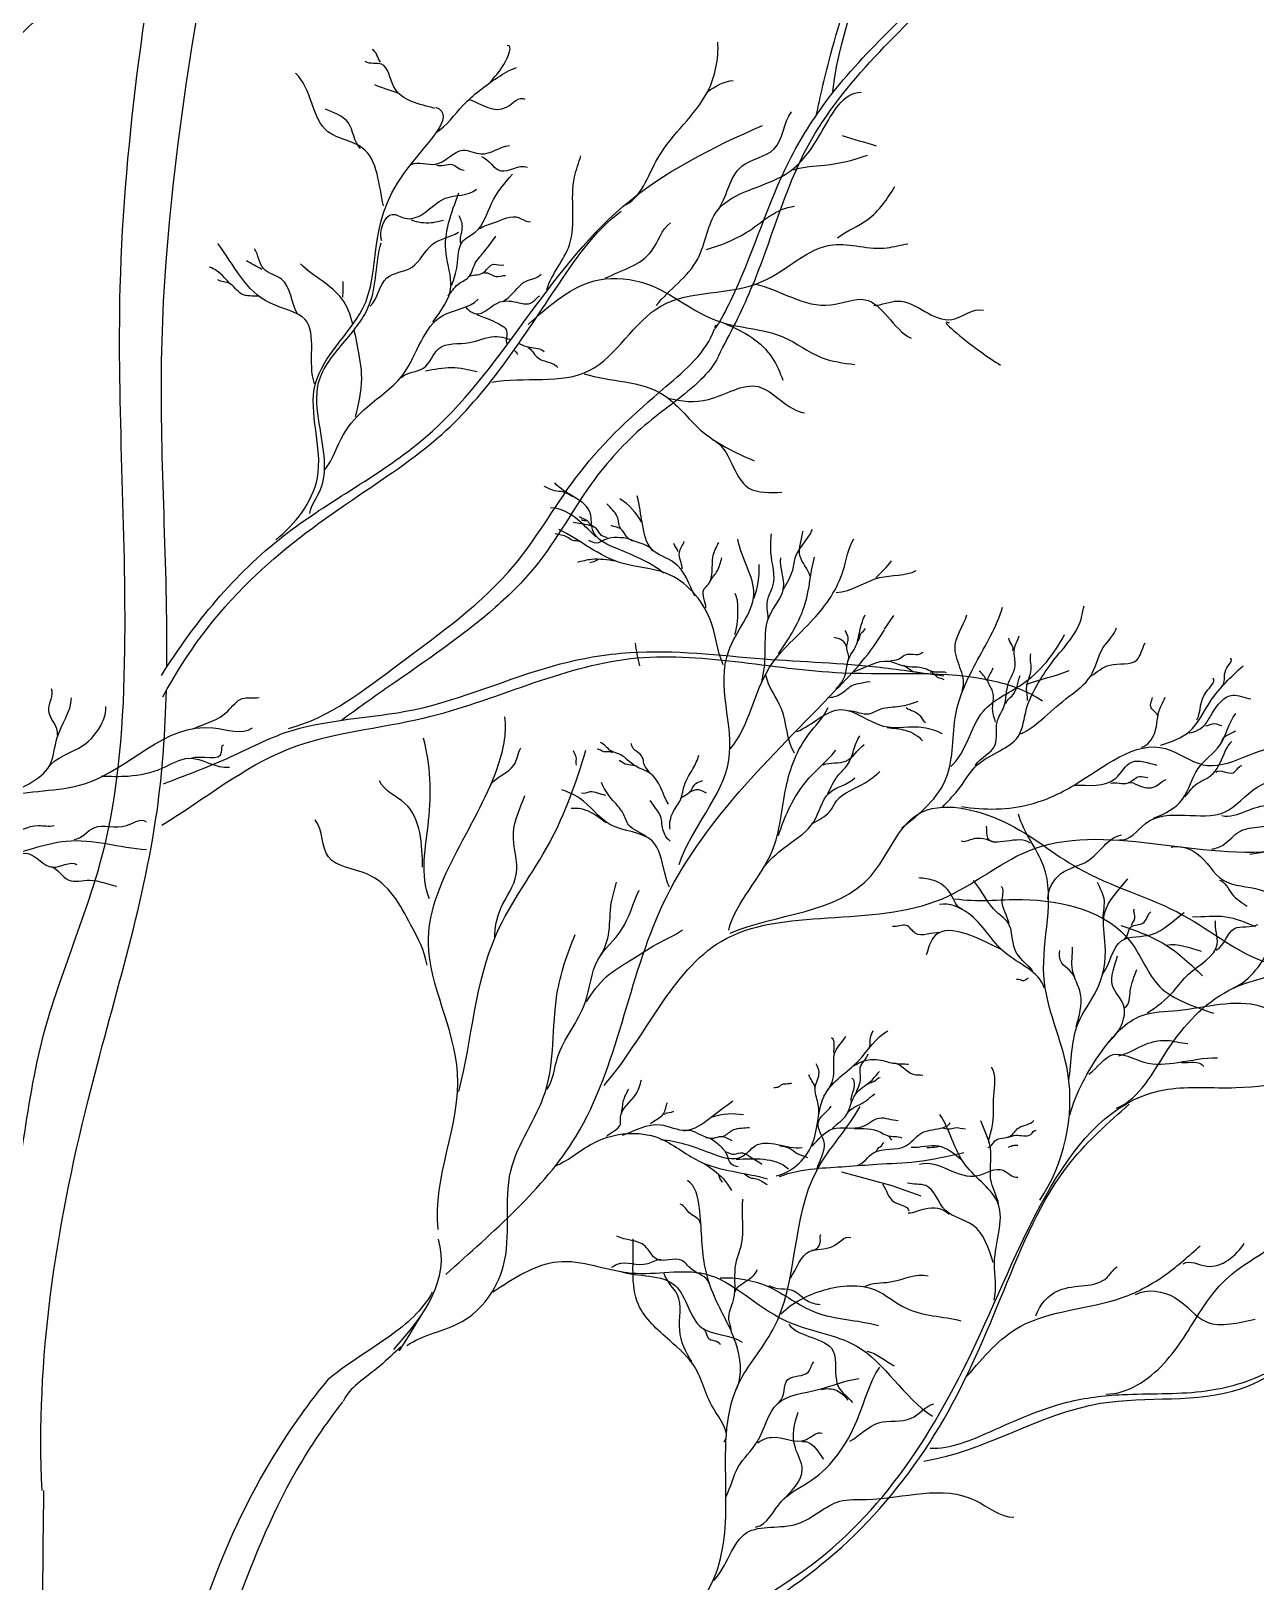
# Model space of a CAD drawing. Header units: millimetres. Extents: x 87938 to 265635, y 330093 to 434310.
# Drawn here: x 174143 to 175939, y 338128 to 340403 of the extents above; entities that cross this region are included whole.
import ezdxf

# ---------------------------------------------------------------- set-up
doc = ezdxf.new("R2010")
doc.units = ezdxf.units.MM

# ---------------------------------------------------------------- blocks, each defined once
blk = doc.blocks.new('A$C61C17CF5')
for p, q in [((5016.1, 8684), (5008.9, 8682)), ((5024.5, 8688.3), (5016.1, 8684)), ((5549.2, 8560.3), (5566.2, 8585.7)), ((5583.6, 8494.1), (5601.7, 8482.8)), ((5601.7, 8482.8), (5614.3, 8480.2)), ((5073.5, 8313.1), (5062.5, 8319.7)), ((5094.4, 8309), (5073.5, 8313.1)), ((5470.2, 7565.3), (5562.5, 7540)), ((5244.2, 7561.4), (5247.3, 7552.5)), ((5247.3, 7552.5), (5251.3, 7546.2)), ((5562.5, 7540), (5615.3, 7521.6))]:
    blk.add_line(p, q)
for centre, radius, start, end in [((5003.9, 8704), 112.6, 28.0615, 57.6643), ((5162.4, 8671.4), 157.1, 339.5095, 2.6755), ((5269.9, 7558.9), 112.6, 79.4746, 109.0774)]:
    blk.add_arc(centre, radius, start, end)
for points, start_tangent, end_tangent in [([(5454.1, 9546.3), (5526.4, 9900.8), (5369.5, 10314.5), (5329.5, 10855.1), (5280.4, 11417.5), (5176.9, 11487), (5015.5, 11635)], (0.10854, 0.994092), (-0.691868, 0.722024)), ([(5244.4, 9061.1), (5304.2, 9183.5), (5409.5, 9447.9), (5675.3, 9755.5), (5930.9, 10175.1), (6078.7, 10483.2)], (0.464863, 0.885383), (0.946352, 0.323137)), ([(4624.9, 9599.8), (4609.7, 9623.2)], (-0.526895, 0.849931), (-0.921641, 0.388043)), ([(4827, 9563.1), (4851, 9595.5), (4857.2, 9630.8)], (0.543595, 0.839347), (-0.994626, -0.103533)), ([(5069.4, 9335.9), (5133.6, 9424.3), (5224.9, 9546.3), (5243.5, 9637)], (0.92691, 0.375285), (-0.060244, 0.998184)), ([(4724.5, 9515.3), (4649.6, 9554.6), (4626.9, 9596.3), (4597, 9601)], (-0.959036, 0.283285), (-0.853664, 0.520824)), ([(4726.9, 9470.9), (4776.7, 9521.1), (4839.7, 9571.9), (4874.5, 9590.2)], (0.840989, 0.541052), (0.958864, 0.283866)), ([(4630.4, 9336.8), (4592.3, 9442.6), (4528.8, 9472.5), (4469.3, 9579.9)], (-0.226572, 0.973994), (-0.748391, 0.663258)), ([(4657.1, 9543), (4614.6, 9558.3)], (-0.91168, 0.410901), (-0.89111, 0.453788)), ([(5224.9, 9546.3), (5271.5, 9566.6)], (0.83124, 0.555914), (0.996832, 0.079535)), ([(4788.4, 9531.8), (4855.8, 9517.4), (4889.7, 9532)], (0.927061, -0.37491), (0.848355, -0.529428)), ([(5130.5, 9154), (5206.5, 9239.2), (5242.5, 9327.7), (5367.1, 9394.3), (5435.5, 9475.1), (5506.1, 9545.1)], (0.625156, 0.7805), (0.999842, 0.017803)), ([(4433, 8724.1), (4509.4, 8837.7), (4506, 9010.7), (4591.7, 9146.6), (4668.4, 9396.5), (4726.6, 9516.8)], (0.776758, 0.629799), (-0.951289, 0.308301)), ([(4588.6, 9441.9), (4565.8, 9489.3), (4524.4, 9513.9)], (-0.7514, 0.659847), (-0.912263, 0.409604)), ([(5241.5, 9326.4), (5288.1, 9409.7), (5346.7, 9440.9), (5378.4, 9508.9)], (0.618034, 0.786151), (0.607025, 0.794683)), ([(4223.5, 8475.4), (4447.5, 8731.6), (4707.3, 8912.1), (5069.6, 9335.3), (5325.4, 9483.7)], (0.531813, 0.846862), (0.91861, 0.395166)), ([(4681.5, 9412.1), (4726.2, 9413), (4776.3, 9438.6), (4809.3, 9431.9), (4861.6, 9447.4)], (0.865346, 0.501176), (0.994038, 0.109038)), ([(4727.7, 9411.9), (4756.5, 9412.4), (4778.3, 9402.1)], (0.867693, -0.497101), (0.999135, 0.041583)), ([(4810.3, 9426.8), (4845.7, 9400.9), (4894.4, 9407.8)], (0.934612, -0.355668), (0.938618, -0.344958)), ([(4930.3, 9182.6), (4971.4, 9265), (4980.8, 9390), (4992.4, 9428.4)], (0.261749, 0.965136), (0.277945, 0.960597)), ([(5382.3, 9402.9), (5439.7, 9411.3), (5517.6, 9429.4)], (0.946122, 0.32381), (0.943359, 0.331773)), ([(4627.3, 9272.4), (4646.8, 9321), (4670.5, 9313.8), (4702, 9321.3), (4743.7, 9350.5), (4801, 9367)], (-0.31611, 0.948722), (0.749612, 0.661878)), ([(5462.9, 9278.2), (5518.3, 9311.5), (5568.2, 9371.9)], (0.798321, 0.602232), (0.532478, 0.846444)), ([(5222.7, 9256.4), (5295.4, 9287.5), (5384.2, 9335.8)], (0.953639, 0.300953), (0.996574, 0.082709)), ([(4226.3, 8436), (4386.5, 8649.9), (4573.6, 8797.7), (4737.3, 8917.4), (4945.2, 9183.3), (5066, 9326.8)], (0.465803, 0.884889), (0.795716, 0.60567)), ([(4681.6, 9310.7), (4718.2, 9306), (4740.9, 9310.5)], (0.934005, -0.357259), (0.959903, 0.280332)), ([(4772.3, 9267.5), (4775.1, 9295.7), (4769.2, 9318.1)], (-0.293277, 0.956028), (-0.5359, 0.844281)), ([(4807, 9295.1), (4833.9, 9305.8), (4879.2, 9314.8), (4900, 9307.7)], (0.818511, 0.574491), (0.974446, 0.224624)), ([(5037.1, 9203.7), (5122.1, 9253.6), (5156.9, 9305.4)], (0.886948, 0.461869), (0.819319, 0.573338)), ([(4606.1, 9152.4), (4636.7, 9204.5), (4682.9, 9224.1), (4719.6, 9265.4), (4767.8, 9288.1)], (0.734326, 0.678796), (0.85623, 0.516595)), ([(4749.1, 9171), (4766.9, 9192.5), (4785.9, 9205.2), (4798.9, 9231.2), (4816.4, 9254), (4836.8, 9280.9)], (0.648978, 0.760807), (0.633758, 0.773531)), ([(4504.3, 9010.4), (4487, 9128.1), (4423.4, 9157.9), (4326.9, 9267.7)], (-0.346472, 0.93806), (-0.604082, 0.796922)), ([(4473.6, 9137.1), (4443.6, 9202.2), (4411.1, 9220.8), (4394.2, 9257.9)], (-0.541894, 0.840447), (-0.550645, 0.83474)), ([(4495.3, 8772.5), (4515.4, 8816.7), (4522.3, 8870), (4512.9, 8937.2), (4511.7, 9012), (4560, 9088.7), (4604.6, 9155), (4626.4, 9268.8)], (0.154232, 0.988035), (0.275733, 0.961234)), ([(4829.3, 9013.5), (5007.9, 9034.5), (5139.2, 9152.9), (5324.2, 9197.6), (5454.3, 9265.2), (5553.8, 9259.5), (5591.7, 9266.9)], (0.985053, 0.172249), (0.993179, 0.116598)), ([(4785.7, 9206.5), (4812.1, 9213), (4832.3, 9229.5), (4851.2, 9228.4)], (0.841822, 0.539756), (0.917054, 0.398764)), ([(4816, 9213.9), (4836.7, 9206.9), (4854.3, 9208.9)], (0.986744, 0.162282), (0.999134, -0.041597)), ([(4402.3, 9170.2), (4370.3, 9174.9), (4348.5, 9194.2), (4326.9, 9200.7)], (-0.984522, 0.175259), (-0.873551, 0.486733)), ([(4850.4, 9161.8), (4869.9, 9178.8), (4891, 9198.1), (4919.6, 9211.3)], (0.849336, 0.527852), (0.633543, 0.773707)), ([(5310.9, 9193.5), (5450.6, 9155), (5513.4, 9164.5), (5597.6, 9093.8)], (0.978857, -0.204544), (0.896854, -0.442326)), ([(4523.7, 8852.9), (4557.2, 8917.1), (4601, 8968), (4667.7, 9029.1), (4739.1, 9135.3), (4804.3, 9165.3)], (0.609061, 0.793124), (0.693598, 0.720362)), ([(4879.5, 9158.5), (4901.6, 9158.7), (4917, 9171.4)], (0.986287, -0.16504), (0.913426, 0.407004)), ([(5529.6, 9153.6), (5572.9, 9162), (5672.3, 9128.1), (5730.7, 9145.2)], (0.997468, 0.071118), (0.969236, -0.246135)), ([(5667.9, 9121.7), (5722.9, 9070.6), (5761.8, 9044.5)], (-0.928772, 0.370652), (0.853501, -0.521091)), ([(4456.7, 8378.1), (4659.2, 8496.6), (4871.7, 8679.3), (4990.2, 8847.2), (5148.3, 9005.2), (5237.3, 9111.2)], (0.965009, 0.262215), (0.323031, 0.946388)), ([(5258, 9119.5), (5343.2, 9058.1), (5362.6, 9016.8)], (0.933537, -0.358481), (0.347975, -0.937504)), ([(4894.9, 9076.5), (4911.4, 9059.7), (4935.5, 9049.2), (4950.4, 9040.4)], (0.953703, -0.300751), (0.605799, -0.795618)), ([(4998.7, 9028.4), (5142.9, 8990.7), (5211.9, 8925.5), (5310.1, 8868.9)], (0.955245, -0.295816), (0.910261, -0.414036)), ([(5152.6, 8984.1), (5226.1, 8981.7), (5317.1, 9005.1), (5402.4, 8957.2)], (0.962632, -0.270813), (0.99245, -0.122647)), ([(5233, 8907.9), (5300.2, 8819.2), (5360.7, 8811.4)], (0.925526, -0.378684), (0.999936, 0.011329)), ([(4977.7, 8803.2), (4961.4, 8811.6), (4944.2, 8814.3), (4924.9, 8821.9)], (-0.899583, 0.436751), (-0.950951, 0.309342)), ([(5144.7, 8662.8), (5062.9, 8706.2), (5013.7, 8742.4), (5009.8, 8772.1), (4944.6, 8828.7)], (-0.773039, 0.634358), (-0.631365, 0.775486)), ([(5065.5, 8744.3), (5060.2, 8763.9), (5042.8, 8787.2), (5040.3, 8790.1)], (-0.563637, 0.826022), (-0.651405, 0.75873)), ([(5201.4, 8620.8), (5163.6, 8682.2), (5122.4, 8706.8), (5105.3, 8753), (5095.9, 8804.6)], (-0.435888, 0.900001), (-0.212543, 0.977152)), ([(5019, 8730.5), (4981.7, 8764.9), (4936.5, 8782.6)], (-0.706321, 0.707891), (-0.999503, -0.031522)), ([(5017.2, 8747.6), (5009.1, 8752.5), (5005.7, 8758), (4995.8, 8763), (4990, 8766.4)], (-0.8987, 0.438565), (-0.808129, 0.589005)), ([(5003.5, 8759.1), (4998.4, 8758.9), (4993.6, 8760.8)], (-0.991804, 0.127771), (-0.971245, 0.238084)), ([(4989.3, 8721), (4977.4, 8723.2), (4967.4, 8729.3), (4945.4, 8735.3)], (-0.918796, 0.394733), (-0.966665, 0.256043)), ([(5253.5, 8495.2), (5229.4, 8577.9), (5149.5, 8662.4), (5067.2, 8681.4), (4951.9, 8743.3)], (-0.416409, 0.909177), (-0.894221, 0.447625)), ([(5041.1, 8728), (5030.3, 8732.3), (5021.2, 8744.4), (5006.6, 8750.8), (4978.3, 8756)], (-0.910275, 0.414004), (-0.986534, 0.163559)), ([(5124.5, 8703.6), (5075.4, 8730.9), (5067.4, 8742.5), (5047.8, 8750.2)], (-0.458682, 0.8886), (-0.945241, 0.326373)), ([(5336, 8579.4), (5335.5, 8617), (5344.4, 8639.8), (5340.7, 8700.9), (5341.7, 8735.1)], (-0.08386, 0.996478), (0.062725, 0.998031)), ([(5364.1, 8633.5), (5380.7, 8668.6), (5386.5, 8694), (5401.6, 8718.6), (5416.9, 8743.1)], (0.45346, 0.891277), (0.417959, 0.908466)), ([(5412.4, 8657.5), (5393.9, 8695.2), (5399.2, 8740.3)], (-0.227401, 0.973801), (0.051839, 0.998655)), ([(5086.9, 8721.9), (5064.3, 8728.1), (5042.6, 8726.8), (5035.7, 8724.2), (5020.9, 8718.2), (5007, 8723)], (-0.731171, 0.682195), (-0.900531, 0.434791)), ([(5171, 8701.9), (5162.6, 8717.5)], (-0.072661, 0.997357), (-0.205394, 0.978679)), ([(5178.1, 8671.1), (5173, 8701.1), (5182, 8721.1)], (-0.00319, 0.999995), (0.343123, 0.93929)), ([(5172.8, 8128.8), (5263.7, 8320.1), (5263.4, 8520.8), (5309.3, 8624.2), (5280.2, 8725.2)], (0.296083, 0.955162), (-0.163135, 0.986604)), ([(5221.5, 8599.3), (5218, 8633.1), (5226.2, 8642.8), (5234.4, 8692.2), (5245.1, 8719.3)], (0.016993, 0.999856), (0.467167, 0.884169)), ([(5266.3, 8340.7), (5337.7, 8489.2), (5418.5, 8578.5), (5473.3, 8668.1), (5492.6, 8725.8)], (0.641201, 0.767373), (0.52074, 0.853715)), ([(5229.4, 8648.2), (5242.7, 8667.7), (5250.9, 8691.3)], (0.492736, 0.870179), (0.292477, 0.956272)), ([(5323.9, 8463.6), (5330.4, 8519.2), (5337.4, 8583), (5363.9, 8636.4), (5359, 8691)], (0.237591, 0.971365), (0.146347, 0.989233)), ([(5354.4, 8515.4), (5403.6, 8607.2), (5420.5, 8692.1)], (0.580278, 0.814418), (0.251012, 0.967984)), ([(5533.2, 8654.3), (5561.8, 8685.6)], (0.678131, 0.734941), (0.57088, 0.821033)), ([(5460.5, 8627.4), (5540, 8654.9), (5607.2, 8667.8)], (0.998774, 0.049505), (0.89305, 0.449957)), ([(5274.8, 8550.8), (5280.3, 8599.9), (5275, 8625.5)], (0.303481, 0.952837), (-0.507391, 0.861716)), ([(5580.8, 8196), (5662.7, 8288.8), (5679.6, 8404.4), (5716.3, 8497.9), (5765.3, 8600.8)], (0.797917, 0.602767), (0.285279, 0.958445)), ([(5655, 8233.7), (5682.9, 8264.5), (5718.5, 8310.9), (5760.5, 8337.5), (5793.7, 8363.4), (5809.5, 8414.7), (5830.5, 8461.1), (5858.1, 8502), (5910.9, 8584.9), (5915.1, 8603.3)], (0.661723, 0.749748), (0.365373, 0.930861)), ([(5459.9, 8451.5), (5477.3, 8477.8), (5482.8, 8504), (5496.5, 8529.9), (5504.6, 8561.1), (5513.5, 8586.5)], (0.800625, 0.599166), (0.441407, 0.897307)), ([(5500.7, 8538.9), (5506.1, 8552.8), (5514.3, 8561.4)], (0.631076, 0.775721), (0.484711, 0.874674)), ([(5691.1, 8448.1), (5678.3, 8524.2), (5700, 8586.7)], (0.420294, 0.907388), (0.303048, 0.952975)), ([(5798.7, 8368.6), (5842.2, 8399), (5887.5, 8437.3), (5926.3, 8473.8), (5949.8, 8526.5), (5974.2, 8562.9)], (0.924546, 0.381071), (0.29557, 0.955321)), ([(4744.9, 7376.9), (4983.5, 7630.6), (5142.3, 8054.7), (5458.7, 8447.6), (5548.7, 8559)], (0.737015, 0.675876), (0.493181, 0.869927)), ([(5100.5, 8493.4), (5092.6, 8535)], (-0.191635, 0.981466), (-0.055161, 0.998477)), ([(5479.9, 8526.5), (5471.4, 8539.8), (5456.9, 8545)], (-0.31747, 0.948268), (-0.966374, 0.257142)), ([(5481.9, 8503.2), (5480, 8524), (5482.4, 8545), (5476.8, 8557.8)], (0.618353, 0.7859), (-0.43824, 0.898858)), ([(5670.4, 8308.5), (5730.2, 8410.1), (5800.6, 8459.1), (5879.1, 8550.5)], (0.756093, 0.654464), (0.462235, 0.886757)), ([(5715.4, 8310.6), (5751.7, 8348.2), (5755.2, 8389.9), (5767.7, 8418.1), (5776.4, 8462.2), (5788.6, 8493.3), (5786.7, 8521.5), (5795.7, 8548.1)], (0.550275, 0.834984), (0.285141, 0.958486)), ([(5783.6, 8521.2), (5776.8, 8544)], (0.658412, 0.752657), (-0.024069, 0.99971)), ([(5928, 8474.6), (5961.7, 8494.4), (6011.3, 8503.7), (6026.6, 8535.2)], (0.830598, 0.556873), (0.490536, 0.871421)), ([(4224.5, 8201.2), (4457.3, 8340.9), (4705.6, 8397.7), (5083.4, 8506.4), (5471.4, 8480.5), (5750.8, 8465), (5838.7, 8428.8)], (0.854337, 0.519719), (0.822061, -0.5694)), ([(4227.2, 8276.8), (4343.8, 8323.4), (4448.8, 8370), (4685.9, 8412.7), (4946.3, 8494.3), (5082.4, 8517.6), (5327.3, 8506), (5541.1, 8490.5), (5657.7, 8474.9)], (0.930372, 0.366618), (0.991801, -0.127791)), ([(5493.5, 8482.8), (5557, 8501.5), (5584.8, 8493.1), (5623.2, 8488.4), (5637.9, 8482.7), (5661.9, 8481.1)], (0.957761, 0.287566), (0.935804, -0.352521)), ([(5558.5, 8502.1), (5574.4, 8505.3), (5584.2, 8512.1), (5597.1, 8514.7), (5614.4, 8515.1), (5619.6, 8517.8)], (0.976071, 0.217453), (0.990006, 0.141029)), ([(5811.2, 8429.8), (5809.2, 8450.8), (5817.9, 8487.6), (5817.3, 8515.2)], (0.073136, 0.997322), (0.263009, 0.964793)), ([(6166.9, 8455.6), (6174.7, 8486), (6183.1, 8507.4)], (0.813787, 0.581163), (-0.786657, 0.61739)), ([(5384, 8333.2), (5360.3, 8414), (5331.7, 8476.2)], (-0.539801, 0.841793), (-0.152413, 0.988317)), ([(5632.9, 8482.4), (5645.6, 8472.6), (5657.9, 8467.8)], (0.999932, 0.011641), (0.679195, -0.733958)), ([(5736.3, 8466.4), (5722.7, 8483.2)], (-0.497394, 0.867525), (-0.805766, 0.592233)), ([(5752.2, 8389.7), (5747.3, 8410.3), (5747.2, 8446.4), (5738.5, 8468.4), (5748, 8489.2)], (-0.16605, 0.986117), (0.19031, 0.981724)), ([(5771.4, 8423.9), (5782.7, 8438.2), (5797.4, 8475.5)], (0.132686, 0.991158), (0.351755, 0.936092)), ([(5808.9, 8458.7), (5887.4, 8484.7)], (0.914093, 0.405505), (0.903123, 0.429383)), ([(4033.3, 8366.2), (4017, 8412), (4021.9, 8451.2)], (0.131505, 0.991316), (-0.41395, 0.910299)), ([(5445.2, 8435.4), (5469.1, 8442), (5492.2, 8458.3), (5510.3, 8462.5), (5522.7, 8464.1)], (0.995012, -0.099757), (0.971071, -0.23879)), ([(6121.6, 8394.1), (6138.9, 8446), (6151.5, 8470.4)], (0.467617, 0.883931), (-0.593275, 0.805)), ([(3933.8, 8251.1), (4018.2, 8309.8), (4032.7, 8361.8), (4058.8, 8434.2)], (0.830069, 0.557661), (0.034477, 0.999405)), ([(4015.3, 8305.8), (4079, 8346.6), (4115, 8389.1), (4121.5, 8418.5)], (0.569384, 0.822072), (-0.114675, 0.993403)), ([(4281.6, 8377.7), (4345.4, 8410.3), (4371.5, 8433.2), (4402.5, 8434.8)], (0.911441, 0.411432), (0.982887, 0.184207)), ([(5482.3, 8411.2), (5520.8, 8405.3), (5542.6, 8414), (5577.2, 8418.9), (5610.5, 8428.3)], (0.998964, -0.04551), (0.933471, 0.358653)), ([(6020.1, 8344.2), (6044.2, 8370.3), (6053.8, 8414.5), (6063.6, 8435.4)], (0.986208, 0.165509), (0.365373, 0.930861)), ([(6049.9, 8400.5), (6037.5, 8416.2), (6040.3, 8435.2)], (-0.044026, 0.99903), (0.297955, 0.95458)), ([(6107.5, 8370.2), (6137.2, 8386.4), (6149.6, 8406.2), (6187.3, 8439.3), (6220.2, 8432.6)], (0.995861, 0.090894), (0.993226, -0.116199)), ([(4731, 7459.5), (4766.5, 7746.7), (4712.9, 7983.9), (4838.9, 8304.9), (4852.9, 8399.8)], (-0.114288, 0.993448), (-0.140104, 0.990137)), ([(5263.4, 8008.7), (5342.9, 8153.1), (5368.5, 8270.7), (5409.7, 8367.3), (5445.5, 8416.6)], (0.252253, 0.967661), (0.392504, 0.91975)), ([(5388.5, 8372.5), (5469.5, 8413), (5546.7, 8382.7), (5620.6, 8380.2), (5654.8, 8369.2)], (0.925379, 0.379044), (0.919479, -0.393138)), ([(5588.5, 8416.5), (5614.3, 8401.3), (5623.9, 8389.3)], (0.83407, -0.551659), (0.909248, -0.416255)), ([(6042.1, 8213.8), (6095.4, 8248.8), (6123.7, 8304.7), (6163.7, 8347.8), (6192.7, 8405.6)], (0.934784, 0.355218), (0.611487, 0.791255)), ([(3482.3, 7784.5), (3574.7, 7989.6), (3738.8, 8092.1), (3933.7, 8251.1), (4082.5, 8276.7), (4318.5, 8379.3), (4390.3, 8379.3)], (0.351262, 0.936277), (0.840407, 0.541956)), ([(5445, 8258.4), (5463.9, 8292.3), (5481.2, 8311.7), (5492.4, 8338.3), (5503.5, 8365)], (0.462157, 0.886798), (0.49677, 0.867883)), ([(5553.8, 8380), (5587.5, 8375), (5618.8, 8355.5)], (0.992785, -0.119908), (0.635843, -0.771818)), ([(5980.1, 8174.4), (6027.5, 8204), (6172.1, 8224.9), (6232, 8270.6), (6298.6, 8301.1), (6370.9, 8383.9)], (0.981258, -0.192699), (0.634306, 0.773082)), ([(6137.4, 8383.2), (6154.5, 8387.3), (6167, 8383.9)], (0.999547, 0.030084), (0.999376, 0.035326)), ([(6167.7, 8356.3), (6192.4, 8374)], (0.325266, 0.945623), (0.834759, 0.550615)), ([(4278.4, 8323.8), (4333.9, 8335.2), (4337.2, 8348.3)], (0.92103, 0.389492), (0.920645, 0.3904)), ([(4715.2, 8065.7), (4713.3, 8209), (4704.1, 8360.3)], (-0.384468, 0.923138), (-0.25341, 0.967359)), ([(4768.8, 7712.7), (4837.8, 8001.8), (4935.3, 8169.3), (5001.7, 8338.5)], (0.248349, 0.968671), (0.291856, 0.956462)), ([(4827.1, 8275.7), (4869.7, 8311.1), (4882.1, 8342.8)], (0.580411, 0.814324), (0.475687, 0.879615)), ([(4984.1, 8311.3), (4983.8, 8326.2), (4979.1, 8337.1)], (-0.327402, 0.944885), (-0.156007, 0.987756)), ([(5050.4, 8333.9), (5034.4, 8335.4), (5022.1, 8340.3)], (-0.725037, 0.68871), (-0.997109, -0.07599)), ([(5152.8, 8239.4), (5119, 8296.3), (5092.9, 8309.1), (5061.5, 8331.8), (5046.9, 8337.6), (5028.2, 8352.7)], (-0.506435, 0.862278), (-0.925742, 0.378156)), ([(5118.3, 8297.8), (5108.8, 8311), (5106.3, 8322.6), (5098.6, 8333.3), (5086.2, 8345.3), (5084.2, 8350.8)], (-0.567548, 0.82334), (-0.629748, 0.7768)), ([(5354.4, 8181.9), (5400.6, 8275.2), (5459.9, 8338.3)], (0.325934, 0.945392), (0.642185, 0.76655)), ([(5436.4, 8311.6), (5477.9, 8318.5), (5511.5, 8348.9)], (0.924788, 0.380483), (0.782834, 0.62223)), ([(5690.1, 8235.5), (5816.8, 8239.6), (5895.7, 8274), (6064.3, 8341.4), (6132.3, 8311.9), (6282.4, 8346.7)], (0.983522, -0.180786), (0.999609, 0.02796)), ([(6099.3, 8253.2), (6118.8, 8274.7), (6147.4, 8291.8), (6171.3, 8331.7), (6185.6, 8354.3)], (0.72397, 0.689832), (0.739915, 0.672701)), ([(4113.4, 8291.1), (4162.4, 8291.1), (4226.1, 8305.8), (4273.5, 8323.8), (4348.6, 8307.4)], (0.999237, -0.03906), (0.992802, 0.119764)), ([(5156.2, 8193.7), (5161.3, 8224.7), (5175.1, 8247.7), (5182.7, 8276.1), (5197.9, 8304.4), (5208.7, 8329.1)], (-0.179295, 0.983795), (0.286816, 0.957986)), ([(5896.7, 8274.6), (5972.9, 8287.4), (6002.3, 8316.8), (6048.2, 8311.3)], (0.999939, -0.011037), (0.979929, -0.199346)), ([(6156.3, 8298.3), (6187.8, 8296.9), (6204, 8310.6)], (0.737553, 0.675289), (0.954149, 0.299332)), ([(4702.2, 8123.8), (4669.8, 8240.9), (4623.6, 8282.5)], (-0.019094, 0.999818), (-0.365291, 0.930893)), ([(5112.4, 8179.4), (5080.1, 8201.2), (5070, 8222.5), (5048, 8249.6), (5030, 8279.1)], (-0.763202, 0.64616), (-0.440275, 0.897863)), ([(5175.2, 8246.5), (5190.7, 8260.5), (5203.3, 8277.4), (5216.1, 8283)], (0.081332, 0.996687), (0.932656, 0.360766)), ([(5330, 8126.9), (5371.5, 8164.6), (5419.4, 8207.3), (5447.4, 8259.8), (5494.7, 8287.6)], (0.652732, 0.757589), (0.720273, 0.693691)), ([(5417.2, 8204.1), (5448.2, 8225.5), (5461.5, 8246), (5513.4, 8278.5), (5540.7, 8299.1)], (0.859877, 0.510501), (0.776003, 0.630729)), ([(5963, 8277.9), (5995.3, 8278.3), (6016.2, 8290.2), (6031.4, 8288.2)], (0.958101, 0.28643), (0.984421, -0.175827)), ([(5995.7, 8279.1), (6013.8, 8274.1), (6045.1, 8271.8), (6065.4, 8284.9)], (0.960196, 0.279326), (0.942664, 0.333745)), ([(4834.4, 7994.5), (4845.9, 8048.8), (4874, 8110.3), (4868.7, 8186.8), (4889.6, 8255.1)], (0.017584, 0.999845), (0.332527, 0.943094)), ([(5154.8, 8087.2), (5123, 8172), (5045.7, 8202.3), (4989.9, 8250.7), (4957.3, 8265.9)], (-0.420473, 0.907305), (-0.941405, 0.337279)), ([(5038.1, 8255.5), (5008.8, 8261.8), (4993.7, 8259.6)], (-0.986629, 0.162985), (-0.94963, 0.313374)), ([(5192.5, 8262.2), (5207.8, 8266.2), (5221.9, 8260.1)], (0.877741, 0.479135), (0.88327, -0.468864)), ([(6148.8, 8157.3), (6170.9, 8165.5), (6200.1, 8189.6), (6237, 8197.9), (6273.9, 8211.1), (6288.6, 8236), (6307.1, 8273.2)], (0.988798, 0.149262), (0.624171, 0.781288)), ([(5038.7, 8205.1), (5010.6, 8224.4), (4974.4, 8231.4)], (-0.809281, 0.587422), (-0.991085, -0.133231)), ([(5156, 8171.9), (5142.9, 8192.9), (5137.1, 8220.6), (5126.6, 8236), (5118.7, 8245.6)], (-0.797206, 0.603708), (-0.874231, 0.485511)), ([(5266.1, 8002.9), (5523.6, 8107.6), (5610.5, 8221.3), (5768.5, 8206.8), (5904.1, 8121.9), (6097.2, 8035.6), (6252.9, 7948)], (0.916749, 0.399465), (0.952133, -0.305685)), ([(5833.7, 7513.3), (5885, 7746.5), (5841.1, 7924.8), (5840.6, 8126.2), (5794.4, 8221.3)], (0.55882, 0.829289), (-0.257308, 0.966329)), ([(6167.4, 8218.4), (6254.3, 8236.7), (6314.4, 8213.2), (6370.3, 8216.4)], (0.982519, -0.186163), (0.999128, -0.041742)), ([(3846.4, 8141.8), (3910.9, 8156.7), (3943.6, 8178.5), (3998.1, 8200.3), (4026.8, 8200.3)], (0.995446, -0.095329), (0.972674, 0.232176)), ([(4063.5, 8174.5), (4100.2, 8196.3), (4159.7, 8200.3), (4195.3, 8207.2)], (0.990123, 0.140204), (0.779224, -0.626745)), ([(4710.4, 7944.4), (4681, 8017.9), (4601, 8111.1), (4529.7, 8142.8), (4505.4, 8210.6)], (-0.162834, 0.986654), (-0.617526, 0.78655)), ([(5035.1, 7723.8), (5249.5, 7987.9), (5655.1, 8066.2), (5810.6, 8152.9), (6286.9, 8156), (6459.3, 8178), (6610.3, 8118.7)], (0.655567, 0.755137), (0.960341, -0.27883)), ([(5816.5, 8167.9), (5738.2, 8177.1), (5736.2, 8199.3)], (-0.754402, 0.656412), (-0.129295, 0.991606)), ([(3748.3, 8098.1), (3815.1, 8136.7), (3897.6, 8140.3), (3985.4, 8157.8), (4048.7, 8171.9), (4196.2, 8156.1)], (0.984441, 0.175714), (0.997202, -0.074758)), ([(5751, 8169), (5709, 8175), (5689.5, 8171.7)], (-0.926619, 0.376002), (-0.899723, 0.436461)), ([(5848.4, 8065.5), (5872.3, 8112.1), (5921.9, 8135.6), (5983.5, 8183.1)], (-0.014017, 0.999902), (0.986972, 0.160891)), ([(6074.4, 8160.7), (6121.4, 8149.3), (6169.6, 8100), (6237.5, 8082.7), (6307.1, 8046.1)], (0.975307, 0.220854), (0.894973, -0.446121)), ([(3937.6, 8144.8), (3979.3, 8148.8), (4023.9, 8124), (4068.5, 8128.9)], (0.996481, -0.083825), (0.868962, -0.494878)), ([(6218.9, 8147.9), (6310.6, 8144.5), (6384.4, 8113.2), (6470.5, 8095.7), (6542.8, 8048.7), (6560.8, 8011.3)], (0.98009, 0.198556), (0.658337, -0.752723)), ([(4020.9, 8125), (4053.6, 8100.2), (4092.3, 8100.2), (4141.8, 8089.3)], (0.966733, -0.255786), (0.989853, -0.142097)), ([(6187.3, 7901.9), (6259.1, 7985.4), (6317.8, 8088.9), (6370.4, 8110.5)], (0.910764, 0.412927), (0.788011, 0.615661)), ([(4930.3, 7716.5), (4949.6, 7774.7), (5000.1, 7875.6), (5023.6, 7954.2), (5067.6, 8010.1), (5099.4, 8081.7)], (0.561478, 0.827491), (0.448423, 0.893821)), ([(5028.6, 7961.8), (5043.8, 8005.3), (5048.2, 8058.3), (5057.8, 8096.7)], (0.525563, 0.850754), (0.206881, 0.978366)), ([(5691.1, 8047.7), (5671, 8073.7), (5639.7, 8099.4), (5611.7, 8104.3)], (-0.976114, 0.217258), (-0.993631, 0.112687)), ([(5820.8, 7933.8), (5787.8, 7973.4), (5775.5, 8021.8), (5755.5, 8040.9), (5712.2, 8099.8)], (-0.670073, 0.742295), (-0.62362, 0.781728)), ([(5777.2, 8020.4), (5764.7, 8064.8), (5762.6, 8088.5)], (-0.166504, 0.986041), (-0.831222, 0.55594)), ([(5886.7, 7732.5), (5904.1, 7838.2), (5937.5, 7897.6), (5953.6, 7980.2), (5952.2, 8038.8), (5995.2, 8102.5)], (0.160988, 0.986956), (0.639702, 0.768623)), ([(5949.5, 8030.4), (5951.5, 8066.7), (5939.6, 8095.6)], (0.022162, 0.999754), (-0.358076, 0.933693)), ([(6162.7, 8100.4), (6185.5, 8075.2), (6213.9, 8052.3)], (0.96889, -0.247494), (0.81058, -0.585627)), ([(5841.7, 7903), (5770, 7966.9), (5702.5, 8039.6), (5649.6, 8055.8)], (-0.307432, 0.95157), (-0.990888, -0.134686)), ([(5677.3, 8066.2), (5801.6, 8064.6), (6000.6, 7986.4), (6053.2, 7905.1), (6152.2, 7856)], (0.986833, -0.16174), (0.939446, -0.342698)), ([(5949.3, 7928.6), (5984.1, 7989.4), (6038.2, 8000.4), (6098.5, 8041)], (0.587064, 0.80954), (0.826075, 0.56356)), ([(5974.5, 7682.1), (6067.9, 7788.8), (6179.6, 7897.7), (6447, 7981.8), (6519.5, 8020.4)], (0.920867, 0.389878), (0.9988, 0.048967)), ([(5986.9, 7990.9), (6001.6, 8014.9), (6022.4, 8021), (6037.1, 8042.3)], (0.915797, 0.401642), (0.740629, 0.671915)), ([(6001.5, 8017.7), (6008.1, 8030.4), (6006.4, 8047.1)], (0.313563, 0.949568), (0.277882, 0.960615)), ([(6030.5, 7857), (6079, 7896.9), (6106.3, 7927.7), (6158.8, 7982.7), (6155.5, 8025.7)], (0.86723, 0.497908), (0.080919, 0.996721)), ([(6113.7, 8033.3), (6174.4, 8033.1), (6228.2, 8015.3)], (0.998793, -0.049113), (0.923557, -0.383461)), ([(4673.2, 7246.6), (4774.9, 7290.9), (4849.9, 7391.1), (4863.9, 7567.1), (4926.8, 7710.9), (4948.6, 7890.3), (4982, 8000.3)], (0.815072, 0.57936), (0.391577, 0.920145)), ([(5002.6, 7877), (5039, 7922.9), (5081.5, 7952), (5132.3, 7983.3), (5178.9, 8008.9)], (0.545041, 0.83841), (0.809424, 0.587224)), ([(5650.4, 8003.5), (5605.9, 8002.4), (5588.7, 8017.2), (5563.7, 8015.2)], (-0.989129, 0.147052), (-0.985174, 0.171559)), ([(6156.9, 7971.9), (6190.3, 8011.5), (6233.1, 8019)], (0.912267, 0.409597), (0.853628, 0.520883)), ([(5896.4, 7923.9), (5872, 7951.8), (5870.2, 7971.3)], (-0.378028, 0.925794), (0.105797, 0.994388)), ([(5900.1, 7831.2), (5908.4, 7891.3), (5893.4, 7935.6), (5893.7, 7977.4)], (0.280972, 0.959716), (-0.024645, 0.999696)), ([(6066.1, 7981.1), (6129.2, 7969.7)], (0.977162, 0.212494), (0.957589, -0.288137)), ([(5958.8, 7803), (5987.2, 7871), (5966.9, 7907), (5976.3, 7961.1)], (0.786209, 0.617961), (0.266928, 0.963717)), ([(5989.5, 7866.8), (5999.5, 7897.1), (6011.4, 7936.1)], (0.890138, 0.455691), (0.315039, 0.949079)), ([(5791, 7918.7), (5804.5, 7916.2), (5812.6, 7921)], (0.947543, 0.319627), (0.947374, 0.320129)), ([(5888.6, 7669.8), (5946.7, 7785.6), (6021.3, 7852.2), (6085.8, 7861.4), (6238.2, 7869), (6323, 7833)], (0.274769, 0.96151), (0.975885, -0.218286)), ([(5350.5, 7557.9), (5414.7, 7612), (5440.2, 7707.8), (5501.3, 7769.1), (5555, 7824)], (0.974929, 0.222517), (0.874521, 0.484988)), ([(5520.7, 7792.7), (5522.6, 7807), (5527.9, 7824.4)], (0.550071, 0.835118), (0.303321, 0.952889)), ([(5438, 7704), (5455.5, 7739.4), (5458.5, 7785.4), (5478.1, 7813.8)], (0.537159, 0.843481), (0.475633, 0.879644)), ([(5456.6, 7783), (5452.1, 7810.8)], (-0.165394, 0.986228), (-0.870607, 0.491979)), ([(5978.7, 7778.3), (6021.3, 7796.6), (6066.2, 7806.3), (6105.1, 7800.8)], (0.984322, 0.176381), (0.999044, -0.043709)), ([(5492.4, 7759.4), (5533.6, 7771.4), (5566.5, 7764.3), (5593, 7763)], (0.810329, 0.585975), (0.999859, -0.016767)), ([(5496.2, 7708.4), (5505, 7737.2), (5504.6, 7756.6), (5519, 7781.8)], (0.359031, 0.933325), (0.251279, 0.967915)), ([(5563.8, 7764.6), (5601.8, 7744.2), (5619.5, 7742.7)], (0.988206, 0.153132), (0.983845, -0.179022)), ([(5923.6, 7744.7), (5967.9, 7780.2), (6024.2, 7766.6), (6086.6, 7765.9), (6159.6, 7774.2)], (0.829876, 0.557948), (0.999537, -0.03044)), ([(6093.1, 7766.1), (6134.1, 7758.5)], (0.993417, -0.114551), (0.496451, -0.868065)), ([(4916.9, 6231.6), (5046.3, 6569.5), (5400.8, 6834.2), (5724.9, 7268.7), (6068.4, 7716.8), (6193.1, 7719.8), (6408.7, 7757.9)], (0.44236, 0.896838), (0.9714, 0.237451)), ([(5421.4, 7720.5), (5415.9, 7732.2), (5410.1, 7743.2)], (-0.188598, 0.982054), (-0.44921, 0.893426)), ([(5428.3, 7668.4), (5427, 7691.6), (5422.1, 7720.4), (5429, 7747.6), (5423.7, 7763.2)], (0.129621, 0.991564), (-0.453651, 0.89118)), ([(5453.4, 7643.8), (5476.6, 7666.3), (5496.4, 7708.4), (5523.9, 7731.6), (5539.7, 7749.6)], (0.586929, 0.809638), (0.64064, 0.767842)), ([(5488.1, 7691.3), (5488.3, 7702), (5494, 7722.5), (5488.8, 7736.2)], (0.067951, 0.997689), (-0.996473, -0.083913)), ([(5518.6, 7726.8), (5530.3, 7731.5), (5540.8, 7738.4)], (0.785991, 0.618238), (0.996477, -0.083864)), ([(5740.2, 7618.8), (5746.5, 7648), (5749.2, 7704.8), (5745.2, 7757.3)], (0.030446, 0.999536), (-0.573131, 0.819464)), ([(5039.2, 7630.2), (5064.8, 7652.6), (5065.3, 7665.3), (5092.9, 7707.1), (5103.5, 7734.2)], (0.667669, 0.744458), (0.258997, 0.965878)), ([(5066.7, 7671.5), (5070.2, 7694.7), (5080.2, 7717.6)], (0.230738, 0.973016), (0.436091, 0.899902)), ([(5346.2, 7719.9), (5355.5, 7721.7), (5360.6, 7725.7), (5371.5, 7727), (5378.2, 7728.2)], (0.994533, 0.104424), (0.960933, 0.27678)), ([(5480.3, 7672.2), (5494.7, 7684.3), (5514.6, 7695.2), (5531.3, 7708.5)], (0.578352, 0.815787), (0.842685, 0.538407)), ([(5068.6, 7632.3), (5138.1, 7651.6), (5185, 7641.6), (5228.9, 7663.8), (5270.9, 7695.3)], (0.93171, 0.363204), (0.820476, 0.571681)), ([(5102.2, 6645.1), (5240.1, 6829.3), (5258.3, 6983.2), (5280.9, 7175.5), (5344.3, 7275.7), (5424.8, 7568), (5504.1, 7685.1)], (0.64331, 0.765606), (0.474471, 0.880271)), ([(5119.9, 7653.3), (5144, 7671.8), (5151, 7692.6)], (0.682558, 0.730831), (0.387416, 0.921905)), ([(5425.4, 7569.5), (5438.7, 7617), (5427.2, 7654.8), (5451.3, 7685.5)], (0.165289, 0.986245), (0.57372, 0.819052)), ([(5146, 7671.1), (5162.8, 7676.8)], (0.731686, 0.681642), (0.816275, 0.577663)), ([(5416.3, 7612.4), (5453.7, 7644), (5508.9, 7648.5), (5539.2, 7663.9), (5574.2, 7659.7)], (0.677819, 0.735228), (0.999951, 0.009883)), ([(5498.8, 7576.7), (5529, 7600.3), (5588.1, 7612.8), (5615.3, 7635.7), (5651.9, 7645.2), (5669.2, 7655.3)], (0.952025, 0.30602), (0.451108, 0.892469)), ([(5749.7, 7329.8), (5750.5, 7398.4), (5757.6, 7506.4), (5697, 7578.4), (5650.6, 7670.4)], (0.267422, 0.963579), (-0.549291, 0.835631)), ([(5758.2, 7505.9), (5744.8, 7545.7), (5743.2, 7609.2), (5725.5, 7658.6)], (-0.177683, 0.984088), (-0.339932, 0.94045)), ([(5739.2, 7609.8), (5751.4, 7622.1), (5779.4, 7630.9), (5794.4, 7645.6), (5822.8, 7659.2)], (0.983969, 0.178338), (0.66446, 0.747323)), ([(4945, 7575.7), (5018.9, 7619.9), (5134.9, 7627.5), (5208.2, 7585.4), (5334.8, 7552.4)], (0.923674, 0.38318), (0.959954, -0.280159)), ([(5138.7, 7624.5), (5228.1, 7600.6), (5288.9, 7593.8), (5311.9, 7612.9), (5398.2, 7610)], (0.998147, -0.060851), (0.990297, 0.138966)), ([(5181.3, 7640.6), (5235.8, 7627.3), (5249.6, 7630.3), (5269.2, 7622.6)], (0.940663, 0.339342), (0.914873, -0.403742)), ([(5221.3, 7628.5), (5242.1, 7617.7), (5257.1, 7602), (5260.3, 7595.4), (5267.1, 7580.9), (5280.6, 7574.9)], (0.999996, 0.002693), (0.955849, -0.293859)), ([(5252.2, 7630.4), (5269.4, 7641.1), (5298, 7646.4), (5301.8, 7646.8)], (0.975029, 0.222079), (0.993589, 0.113052)), ([(5493.1, 7644.6), (5541.5, 7638), (5554.5, 7631.7), (5580.5, 7627.6)], (0.999453, 0.033075), (0.906186, -0.422878)), ([(5555.3, 7631.3), (5562.6, 7624.1)], (0.999999, -0.001336), (0.999349, 0.036067)), ([(5654.7, 7645.7), (5666.7, 7644.1), (5677.6, 7646.2), (5697.2, 7644)], (0.995376, 0.096054), (0.996477, -0.083864)), ([(5776.8, 7629), (5789.1, 7632.3), (5816.9, 7634), (5827.2, 7642)], (0.970224, 0.242211), (0.999826, 0.018674)), ([(5955, 7157.7), (6061.4, 7214.3), (6130, 7312.4), (6174, 7367.5), (6280, 7443.8), (6404.7, 7568.9), (6596.3, 7624.7)], (0.999989, 0.004646), (0.954421, 0.298462)), ([(5259, 7601.8), (5269.8, 7597.6), (5284.7, 7600.3), (5299.8, 7595), (5324, 7579.6)], (0.948851, -0.315723), (0.83439, -0.551174)), ([(5356.2, 7556.5), (5421.3, 7571.1), (5478, 7575.2), (5534.7, 7579.3), (5607.9, 7584.3), (5694.6, 7600.8)], (0.925186, 0.379513), (0.974275, 0.225363)), ([(5356.6, 7613.8), (5374.2, 7608.9), (5388.7, 7599.2), (5408, 7591.6)], (0.956486, -0.291777), (0.907473, -0.42011)), ([(5532.9, 7602.5), (5536.5, 7607.6), (5545.1, 7615.3), (5547.7, 7619.3)], (0.905555, 0.424228), (0.917287, 0.398228)), ([(5689.8, 7587.2), (5647.7, 7612.4), (5598, 7609.8)], (-0.751799, 0.659392), (-0.99848, 0.055112)), ([(5626.7, 7609.8), (5638.5, 7610.4), (5650.4, 7612.2)], (0.987025, 0.160565), (0.979912, 0.19943)), ([(5276.9, 7588.6), (5327.6, 7588.4), (5372.8, 7570.7)], (0.999261, 0.038432), (0.711199, -0.702991)), ([(5613.1, 7579.5), (5719.8, 7558.3), (5766.2, 7568.4), (5793.1, 7555.6)], (0.962729, 0.270467), (0.983269, 0.182159)), ([(5278.4, 7168.3), (5276.3, 7251.9), (5237.1, 7336.9), (5219.3, 7394.5), (5209.8, 7498.8), (5187.6, 7549.4)], (0.398397, 0.917213), (-0.855814, 0.517283)), ([(5292.2, 7561.4), (5302.4, 7554.9), (5313.8, 7552.6), (5334.1, 7542.1)], (0.941988, -0.335646), (0.882737, -0.469868)), ([(5545.3, 7543.2), (5567, 7509.9), (5593.6, 7493.7)], (0.599441, -0.800419), (0.236984, -0.971513)), ([(5748.4, 7399.2), (5710.8, 7467.4), (5660.3, 7495.2), (5624.5, 7540), (5591.3, 7544.7)], (-0.317309, 0.948322), (-0.952462, 0.304657)), ([(5267.9, 7275.5), (5263.9, 7294.4), (5272.1, 7330.6), (5276.8, 7398.5), (5286, 7429.1), (5289.4, 7515.3)], (-0.015427, 0.999881), (0.104707, 0.994503)), ([(5211.1, 7471.3), (5192.9, 7488.7), (5174.7, 7505.9)], (-0.060796, 0.99815), (-0.940918, 0.338634)), ([(5667.5, 7487.1), (5622.9, 7497.1), (5592.6, 7489.4)], (-0.642245, 0.766499), (-0.999696, -0.024645)), ([(5227.2, 7361.3), (5195.1, 7386.8), (5176.4, 7403.4), (5131.7, 7404.9), (5110.1, 7429.2), (5058.4, 7447.6)], (-0.290628, 0.956836), (-0.865974, 0.50009)), ([(5255.2, 7070.1), (5235, 7132.3), (5200.7, 7208.2), (5155.4, 7255.9), (5097.9, 7321.8), (5088, 7442.4)], (0.584473, 0.811413), (-0.055284, 0.998471)), ([(5376.5, 7370.3), (5412.1, 7419.7), (5453.8, 7428.6), (5487.5, 7445.2)], (0.553274, 0.832999), (0.971756, -0.235987)), ([(5415.9, 7422.4), (5431.3, 7435.9), (5432.3, 7450.4)], (0.894983, -0.4461), (0.59281, 0.805342)), ([(6096.4, 7396.7), (6139.6, 7392.4), (6208.5, 7434.5)], (0.84452, 0.535524), (0.551066, 0.834462)), ([(4831, 7345.4), (4950.2, 7400.6), (5085.8, 7379.8), (5219.7, 7378.3), (5367, 7292.6), (5497.3, 7246.2), (5636.8, 7117.2)], (0.843348, 0.537368), (0.841192, -0.540737)), ([(5139.5, 7403.8), (5114.9, 7396.6), (5058.5, 7395.2), (5048.1, 7389.7)], (-0.980564, 0.1962), (-0.916222, -0.40067)), ([(5063.8, 7383.1), (5165.8, 7356.2), (5214.2, 7279.5), (5287.8, 7253.3)], (0.948852, -0.315722), (0.822309, -0.569041)), ([(5195.8, 7217.3), (5173.5, 7274.9), (5169.5, 7339.9), (5145.3, 7378.7)], (-0.540444, 0.84138), (-0.239214, 0.970967)), ([(5247.6, 7371.1), (5335.5, 7355), (5421.8, 7308), (5537.9, 7283.4)], (0.999346, 0.036149), (0.959091, -0.283096)), ([(5275.1, 7345), (5294.9, 7364.6), (5315.5, 7386.3)], (0.250044, 0.968234), (0.249608, 0.968347)), ([(5513.2, 7355.3), (5559.5, 7363.4), (5628.9, 7374.4)], (0.873395, 0.487012), (0.965929, -0.258807)), ([(5620.9, 7034.9), (5945, 7140.9), (6201.7, 7167.6), (6326.5, 7236), (6528.2, 7338.9), (6731.5, 7376.6)], (0.987815, 0.155633), (0.994971, -0.100168)), ([(5826.6, 7301.2), (5868.6, 7348), (5956.9, 7371.7), (5975.3, 7391)], (0.292417, 0.956291), (0.837109, 0.547036)), ([(5337.1, 7356.8), (5382.9, 7347.1), (5406.9, 7329.4), (5431, 7322.1)], (0.836393, -0.54813), (0.996792, -0.080037)), ([(5358.7, 7305), (5438.9, 7348.8), (5531.9, 7348.8), (5588.5, 7315.3), (5689, 7292.2)], (0.727234, 0.686389), (0.965865, -0.259045)), ([(5632.5, 7058.4), (5742.5, 7088.8), (5884, 7142.9), (5985.1, 7156.9), (6130.1, 7162.8), (6246.8, 7195.6), (6378.4, 7281.9), (6517.5, 7340.6)], (0.999596, -0.028416), (0.972827, 0.231532)), ([(6008.8, 7340.7), (6081.7, 7334.4), (6139.4, 7290), (6228.2, 7294.9)], (0.901453, 0.432878), (0.982049, 0.188625)), ([(5373.5, 7285.1), (5454.4, 7237.7), (5464.8, 7170.7), (5490.3, 7142.4)], (0.639007, -0.769201), (0.607563, -0.794271)), ([(5217.4, 7276.7), (5225.5, 7260.9), (5247.9, 7248.9)], (0.926456, -0.376404), (0.297839, -0.954616)), ([(4663.2, 7244.6), (4623.9, 7209.2), (4583.5, 7177.2), (4556.7, 7144.1)], (-0.766351, -0.642422), (-0.359897, -0.932992)), ([(5516.8, 7236.7), (5566.4, 7209.4)], (0.972948, -0.231023), (0.864243, -0.503075)), ([(5312.5, 6913.6), (5360.2, 6961.2), (5415, 6999.8), (5498.3, 7108.7), (5540.1, 7207.3)], (0.978775, 0.204939), (0.557291, 0.830317)), ([(5355.7, 7143.2), (5371.8, 7184.4), (5409.5, 7198.5), (5419.7, 7217.2)], (0.818967, 0.573841), (0.704876, 0.70933)), ([(5258.7, 6969.9), (5281, 7024.4), (5315.4, 7070), (5353.2, 7140.6), (5427.4, 7166), (5501.9, 7186.3)], (0.44685, 0.894609), (0.992144, 0.125102)), ([(5432.8, 7166.2), (5461.7, 7164.3), (5482, 7146.4)], (0.964645, 0.263553), (0.582837, -0.812589)), ([(5485.3, 7071.2), (5537.9, 7105), (5598.1, 7113.4), (5639.3, 7140)], (0.882076, 0.471108), (0.967351, 0.25344)), ([(5360.2, 6961.2), (5398.2, 7020.2), (5385.6, 7059.4), (5391, 7124.6)], (0.706425, 0.707788), (0.394813, 0.918762)), ([(5316.8, 7068.7), (5341.5, 7078.5), (5406.1, 7074.8), (5434.8, 7086)], (0.811034, 0.584999), (0.925921, -0.377717)), ([(5398.2, 7070.7), (5419.5, 7062), (5437.2, 7038.7)], (0.984092, 0.17766), (0.669369, -0.74293)), ([(5235.9, 6816.2), (5296.5, 6903.7), (5389, 6919.8), (5467, 6961.3), (5515.8, 6964.8), (5715.7, 6962.8), (5786.3, 6932)], (0.709002, 0.705207), (0.999904, 0.013869))]:
    blk.add_spline(points, degree=3, dxfattribs=dict(start_tangent=start_tangent, end_tangent=end_tangent))
for points, end_tangent in [([(5423.3, 9499.8), (5450.5, 9615), (5503.2, 9806.1), (5507.3, 9977.1), (5418.2, 10177.9), (5326, 10419.5), (5301.9, 10687.3), (5335.8, 10944), (5358.8, 11210.5), (5325.6, 11356.1)], (-0.750354, 0.661037)), ([(4755.6, 9190.9), (4765.8, 9226.8), (4776.3, 9271.8), (4799.3, 9288.7), (4828.4, 9340.8), (4866.9, 9394.7)], (0.607837, 0.794062)), ([(4348, 9195.1), (4338.7, 9205.4), (4324.2, 9218), (4311.9, 9224)], (-0.632818, 0.7743)), ([(5982.4, 8017.3), (6063.2, 7982.2), (6131.9, 7924.8)], (0.919908, -0.392135)), ([(4917.9, 6175.9), (4956.9, 6287.6), (5015, 6477.2), (5103.4, 6623.6), (5286.4, 6745.1), (5494, 6899.4), (5658.1, 7112.4), (5767.4, 7347.1), (5891.1, 7584.2), (5997.3, 7689.2)], (0.987978, 0.154594))]:
    blk.add_spline(points, degree=3, dxfattribs=dict(end_tangent=end_tangent))
for points, knots in [([(3920.7, 7393.4), (3966, 7526.2), (3973.9, 7791), (4138.9, 8145.9), (4169.3, 8618.2), (4120.6, 9244.1), (4211.5, 9824.1), (4292.9, 10253.9), (4322.9, 10423), (4365.2, 10496.4)], [0, 0, 0, 0, 0.0923019, 0.1699368, 0.2535162, 0.3993373, 0.5834003, 0.6340824, 0.690575, 0.690575, 0.690575, 0.690575]), ([(4233.5, 8491.1), (4235.5, 8677.2), (4190.2, 9258.3), (4325.7, 9875.8), (4403.7, 10314.9), (4420.7, 10367.4)], [0.3359215, 0.3359215, 0.3359215, 0.3359215, 0.4583977, 0.7136911, 0.7499667, 0.7499667, 0.7499667, 0.7499667]), ([(5238.9, 9117.6), (5232.9, 9096.9), (5297.7, 9212.6), (5348.3, 9385.1), (5480.3, 9595.7), (5668.9, 9752.8), (5861.6, 9997.9), (5941.2, 10189), (5950.7, 10309.5), (5982.4, 10378.3)], [0.0130988, 0.0130988, 0.0130988, 0.0130988, 0.0433306, 0.1001931, 0.1301215, 0.2053601, 0.2597158, 0.334455, 0.3375308, 0.3375308, 0.3375308, 0.3375308]), ([(3828.2, 9543.6), (3864.8, 9568.2), (3914.7, 9627.2), (3980.4, 9739.2), (4112.2, 9754.1), (4185, 9805.4), (4216.5, 9832.9)], [0, 0, 0, 0, 0.0290258, 0.0503363, 0.0812462, 0.1084733, 0.1084733, 0.1084733, 0.1084733]), ([(3818.1, 9432.3), (3892.2, 9490.9), (3924.8, 9664.6), (4107.3, 9734.7), (4183, 9786.8), (4213.6, 9810.5)], [0, 0, 0, 0, 0.062152, 0.0969633, 0.1223584, 0.1223584, 0.1223584, 0.1223584]), ([(4574.6, 9119.4), (4570.2, 9136.6), (4553, 9184.2), (4501.5, 9206.5), (4478.4, 9230.2)], [0.03728873, 0.03728873, 0.03728873, 0.03728873, 0.04865342, 0.07041365, 0.07041365, 0.07041365, 0.07041365]), ([(4802.2, 9136.5), (4813.6, 9133.5), (4830.8, 9125.4), (4863.2, 9111.2), (4853.4, 9089.4), (4857.3, 9082.7), (4857.6, 9082.3)], [0, 0, 0, 0, 0.00775582, 0.01366704, 0.01879465, 0.01914512, 0.01914512, 0.01914512, 0.01914512]), ([(4579.5, 8950.3), (4585.2, 8973.1), (4595.7, 9018.1), (4584.6, 9070.1), (4578.9, 9100.8), (4577, 9109.4)], [0, 0, 0, 0, 0.01541833, 0.02949481, 0.03509204, 0.03509204, 0.03509204, 0.03509204]), ([(4663.7, 9022), (4673.7, 9032.5), (4711.2, 9029.8), (4727.6, 9089), (4787.2, 9079.7), (4824.1, 9099), (4850.9, 9096), (4860.5, 9092.4), (4864, 9090.9)], [0, 0, 0, 0, 0.00954633, 0.01958069, 0.03204293, 0.04236706, 0.04665594, 0.04918363, 0.04918363, 0.04918363, 0.04918363]), ([(4878.6, 9084.2), (4885, 9081.3), (4900.2, 9075.2), (4919, 9076.1), (4925.3, 9069.4)], [0.0527156, 0.0527156, 0.0527156, 0.0527156, 0.05734789, 0.06341736, 0.06341736, 0.06341736, 0.06341736]), ([(5243.9, 9059.8), (5236.3, 9043.8), (5197.1, 8998), (5107.8, 8939.4), (5001.1, 8825.7), (4932.9, 8693.4), (4803.3, 8565.8), (4677.6, 8481.9), (4582.5, 8414.4), (4554.1, 8393.4)], [0, 0, 0, 0, 0.0117125, 0.0387017, 0.0701147, 0.1129525, 0.1354798, 0.1888359, 0.2120952, 0.2120952, 0.2120952, 0.2120952]), ([(4004.9, 6980.8), (3992.9, 7220.7), (4058.6, 7643.9), (4213.5, 8119.8), (4230.8, 8373.8), (4232.7, 8448)], [0, 0, 0, 0, 0.1579632, 0.2774984, 0.3264432, 0.3264432, 0.3264432, 0.3264432]), ([(4720, 7344.7), (4702.5, 7311.6), (4641.1, 7258.8), (4569.8, 7217.3), (4533.8, 7188.3), (4529.1, 7184.5)], [0, 0, 0, 0, 0.02461163, 0.05095071, 0.05485864, 0.05485864, 0.05485864, 0.05485864]), ([(4005.1, 6243.4), (4049.5, 6289.2), (4220.7, 6470.6), (4293.6, 6805.9), (4441.1, 7071), (4513.5, 7165.6), (4531, 7186.1)], [0.0010354, 0.0010354, 0.0010354, 0.0010354, 0.0429396, 0.1628002, 0.2176836, 0.2414118, 0.2414118, 0.2414118, 0.2414118]), ([(4005.3, 6150.1), (4110.2, 6235.3), (4299.1, 6522.8), (4387.3, 6902), (4524.9, 7103.3), (4556.3, 7143.7)], [0.0045673, 0.0045673, 0.0045673, 0.0045673, 0.0935573, 0.2217445, 0.2554939, 0.2554939, 0.2554939, 0.2554939])]:
    blk.add_open_spline(points, degree=3, knots=knots)
for points, start_tangent in [([(5471.1, 9465.3), (5533.9, 9446.7)], (0.980077, -0.198619)), ([(4721, 9123.1), (4753.9, 9188.2), (4745.3, 9248.5), (4768.9, 9360.7)], (0.484203, 0.874956)), ([(4895.7, 9119.2), (5025.8, 9200.9), (5114.4, 9193), (5242.8, 9125.5), (5363.9, 9095.8), (5433, 9058.7), (5494.6, 9045.6)], (0.999685, -0.025116)), ([(5056.1, 8684.9), (5012.1, 8688.1), (4986.1, 8682.7)], (-0.958282, 0.285825)), ([(6055.4, 8347.8), (6107.8, 8372.7), (6146.7, 8428.5), (6206.2, 8493.1)], (0.994899, -0.100878)), ([(5765.1, 7971.9), (5638, 7994.2), (5625.6, 7963.3)], (-0.926933, 0.375226)), ([(5776.4, 7610.5), (5785.4, 7613.9), (5793.5, 7614.2)], (0.99971, 0.024099)), ([(5218.7, 7580.4), (5253.1, 7552.9), (5268.5, 7531.3)], (0.89685, -0.442335)), ([(5700.1, 7190.4), (5797.5, 7281.6), (5984.7, 7334.7), (6064.5, 7377.1), (6127.8, 7429.8)], (0.972323, 0.233641))]:
    blk.add_spline(points, degree=3, dxfattribs=dict(start_tangent=start_tangent))
for points in [[(4407.4, 9220.1), (4379.3, 9235.8)], [(4556.2, 9169.1), (4557, 9197.8)], [(4780.7, 9151.1), (4799.6, 9138.5), (4844.1, 9160.3), (4878.7, 9158.9)], [(4707.5, 9034), (4755.3, 9040.1), (4802.3, 9033)]]:
    blk.add_spline(points, degree=3)
for points in [[(4870.2, 9072.2), (4873.1, 9069.9), (4875.5, 9067.3), (4876, 9063.8)], [(4649.6, 7239.8), (4706.8, 7303.6), (4752.4, 7368.5), (4731.6, 7441.7)], [(4659.5, 7237.2), (4664.6, 7244.1), (4674.9, 7260.1), (4700.2, 7302.8)], [(4005.1, 6243.4), (4004.6, 6489.2), (4005, 6735), (4008.1, 6980.8)]]:
    blk.add_open_spline(points, degree=3)

msp = doc.modelspace()

# ---------------------------------------------------------------- block references
at = {"xscale": 0.8, "yscale": 0.8, "zscale": 0.8}
msp.add_blockref('A$C61C17CF5', (170955.6, 332677.3), dxfattribs=at)

doc.saveas('drawing.dxf')
